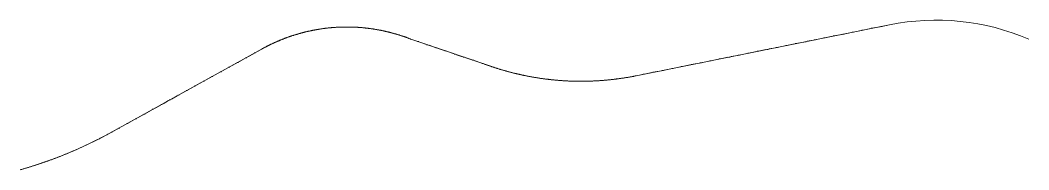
# Model space of a CAD drawing. Header units: metres. Extents: x 549578 to 552528, y 1838214 to 1839864.
# Drawn here: x 549578 to 550155, y 1838214 to 1838300 of the extents above; entities that cross this region are included whole.
import ezdxf

# ---------------------------------------------------------------- set-up
doc = ezdxf.new("R2010")
doc.units = ezdxf.units.M
doc.header["$LTSCALE"] = 0.72
doc.linetypes.add('DOT_DASHED', pattern=[7.7, 5, -1.2, 0.3, -1.2])
doc.layers.add('1', color=7, linetype='Continuous', lineweight=13)
doc.layers.add('22', color=7, linetype='DOT_DASHED', lineweight=13)

msp = doc.modelspace()

# ---------------------------------------------------------------- linework, layer by layer
at = {"layer": '1'}
for p, q in [((549930.82, 1838268.07), (550075.62, 1838297.24)), ((549801.82, 1838289.07), (549847.61, 1838273.47)), ((549631.08, 1838235.96), (549716.82, 1838283.46))]:
    msp.add_line(p, q, dxfattribs=at)
for centre, radius, start, end in [((549765.28, 1838195.98), 100, 68.56842, 118.98519), ((550102.28, 1838164.9), 135, 66.8634, 101.39064), ((549899.22, 1838424.91), 160, 251.18175, 281.39064), ((549509.93, 1838454.65), 250, 285.90857, 298.98519)]:
    msp.add_arc(centre, radius, start, end, dxfattribs=at)
at = {"layer": '22'}
for points in [[(549733.09, 1838290.66), (549733.36, 1838290.75), (549733.63, 1838290.84), (549733.9, 1838290.93), (549734.17, 1838291.02), (549734.44, 1838291.11), (549734.71, 1838291.2), (549734.98, 1838291.28), (549735.25, 1838291.37), (549735.52, 1838291.45), (549735.79, 1838291.54), (549736.06, 1838291.62), (549736.33, 1838291.7), (549736.6, 1838291.78), (549736.87, 1838291.86), (549737.14, 1838291.94), (549737.41, 1838292.02), (549737.68, 1838292.1), (549737.95, 1838292.18), (549738.23, 1838292.26), (549738.5, 1838292.33), (549738.77, 1838292.41), (549739.04, 1838292.48), (549739.32, 1838292.56), (549739.59, 1838292.63), (549739.86, 1838292.7), (549740.14, 1838292.77), (549740.41, 1838292.84), (549740.69, 1838292.91), (549740.96, 1838292.98), (549741.23, 1838293.05), (549741.51, 1838293.12), (549741.78, 1838293.18), (549742.06, 1838293.25), (549742.33, 1838293.32), (549742.61, 1838293.38), (549742.89, 1838293.44), (549743.16, 1838293.51), (549743.44, 1838293.57), (549743.71, 1838293.63), (549743.99, 1838293.69), (549744.27, 1838293.75), (549744.54, 1838293.81), (549744.82, 1838293.87), (549745.1, 1838293.93), (549745.37, 1838293.98), (549745.65, 1838294.04), (549745.93, 1838294.09), (549746.21, 1838294.15), (549746.48, 1838294.2), (549746.76, 1838294.25), (549747.04, 1838294.31), (549747.32, 1838294.36), (549747.6, 1838294.41), (549747.87, 1838294.46), (549748.15, 1838294.51), (549748.43, 1838294.55), (549748.71, 1838294.6), (549748.99, 1838294.65), (549749.27, 1838294.69), (549749.55, 1838294.74), (549749.83, 1838294.78), (549750.11, 1838294.83), (549750.39, 1838294.87), (549750.67, 1838294.91), (549750.95, 1838294.95), (549751.23, 1838294.99), (549751.51, 1838295.03), (549751.79, 1838295.07), (549752.07, 1838295.11), (549752.35, 1838295.14), (549752.63, 1838295.18), (549752.91, 1838295.22), (549753.19, 1838295.25), (549753.47, 1838295.28), (549753.75, 1838295.32), (549754.03, 1838295.35), (549754.31, 1838295.38), (549754.59, 1838295.41), (549754.87, 1838295.44), (549755.16, 1838295.47), (549755.44, 1838295.5), (549755.72, 1838295.53), (549756, 1838295.55), (549756.28, 1838295.58), (549756.56, 1838295.6), (549756.85, 1838295.63), (549757.13, 1838295.65), (549757.41, 1838295.67), (549757.69, 1838295.7), (549757.97, 1838295.72), (549758.26, 1838295.74), (549758.54, 1838295.76), (549758.82, 1838295.78), (549759.1, 1838295.79), (549759.39, 1838295.81), (549759.67, 1838295.83)], [(549759.67, 1838295.83), (549759.95, 1838295.84), (549760.23, 1838295.86), (549760.51, 1838295.87), (549760.8, 1838295.88), (549761.08, 1838295.9), (549761.36, 1838295.91), (549761.65, 1838295.92), (549761.93, 1838295.93), (549762.21, 1838295.94), (549762.49, 1838295.95), (549762.78, 1838295.95), (549763.06, 1838295.96), (549763.34, 1838295.97), (549763.62, 1838295.97), (549763.91, 1838295.97), (549764.19, 1838295.98), (549764.47, 1838295.98), (549764.76, 1838295.98), (549765.04, 1838295.98), (549765.32, 1838295.98), (549765.6, 1838295.98), (549765.89, 1838295.98), (549766.17, 1838295.98), (549766.45, 1838295.98), (549766.74, 1838295.97), (549767.02, 1838295.97), (549767.3, 1838295.96), (549767.58, 1838295.96), (549767.87, 1838295.95), (549768.15, 1838295.94), (549768.43, 1838295.93), (549768.71, 1838295.93), (549769, 1838295.92), (549769.28, 1838295.9), (549769.56, 1838295.89), (549769.85, 1838295.88), (549770.13, 1838295.87), (549770.41, 1838295.85), (549770.69, 1838295.84), (549770.97, 1838295.82), (549771.26, 1838295.81), (549771.54, 1838295.79), (549771.82, 1838295.77), (549772.1, 1838295.75), (549772.39, 1838295.73), (549772.67, 1838295.71), (549772.95, 1838295.69), (549773.23, 1838295.67), (549773.51, 1838295.65), (549773.8, 1838295.62), (549774.08, 1838295.6), (549774.36, 1838295.57), (549774.64, 1838295.55), (549774.92, 1838295.52), (549775.2, 1838295.49), (549775.49, 1838295.46), (549775.77, 1838295.43), (549776.05, 1838295.4), (549776.33, 1838295.37), (549776.61, 1838295.34), (549776.89, 1838295.31), (549777.17, 1838295.27), (549777.45, 1838295.24), (549777.73, 1838295.21), (549778.01, 1838295.17), (549778.3, 1838295.13), (549778.58, 1838295.1), (549778.86, 1838295.06), (549779.14, 1838295.02), (549779.42, 1838294.98), (549779.7, 1838294.94), (549779.98, 1838294.9), (549780.26, 1838294.86), (549780.53, 1838294.81), (549780.81, 1838294.77), (549781.09, 1838294.73), (549781.37, 1838294.68), (549781.65, 1838294.64), (549781.93, 1838294.59), (549782.21, 1838294.54), (549782.49, 1838294.49), (549782.77, 1838294.44), (549783.05, 1838294.39), (549783.32, 1838294.34), (549783.6, 1838294.29), (549783.88, 1838294.24), (549784.16, 1838294.19), (549784.44, 1838294.13), (549784.71, 1838294.08), (549784.99, 1838294.02), (549785.27, 1838293.97), (549785.54, 1838293.91), (549785.82, 1838293.85), (549786.1, 1838293.79), (549786.37, 1838293.73), (549786.65, 1838293.67)], [(549912.84, 1838265.49), (549913.2, 1838265.53), (549913.55, 1838265.56), (549913.91, 1838265.59), (549914.26, 1838265.62), (549914.62, 1838265.66), (549914.98, 1838265.69), (549915.33, 1838265.73), (549915.69, 1838265.76), (549916.04, 1838265.8), (549916.4, 1838265.84), (549916.76, 1838265.88), (549917.11, 1838265.92), (549917.47, 1838265.96), (549917.82, 1838266), (549918.18, 1838266.04), (549918.53, 1838266.08), (549918.89, 1838266.13), (549919.24, 1838266.17), (549919.6, 1838266.22), (549919.95, 1838266.26), (549920.31, 1838266.31), (549920.66, 1838266.36), (549921.02, 1838266.41), (549921.37, 1838266.45), (549921.72, 1838266.5), (549922.08, 1838266.56), (549922.43, 1838266.61), (549922.79, 1838266.66), (549923.14, 1838266.71), (549923.49, 1838266.77), (549923.85, 1838266.82), (549924.2, 1838266.88), (549924.55, 1838266.93), (549924.91, 1838266.99), (549925.26, 1838267.05), (549925.61, 1838267.11), (549925.97, 1838267.17), (549926.32, 1838267.23), (549926.67, 1838267.29), (549927.02, 1838267.35), (549927.38, 1838267.41), (549927.73, 1838267.47), (549928.08, 1838267.54), (549928.43, 1838267.6), (549928.78, 1838267.67), (549929.14, 1838267.74), (549929.49, 1838267.8), (549929.84, 1838267.87), (549930.19, 1838267.94), (549930.54, 1838268.01), (549930.82, 1838268.07), (550075.62, 1838297.24)], [(549618.54, 1838229.47), (549618.94, 1838229.66), (549619.34, 1838229.86), (549619.74, 1838230.05), (549620.15, 1838230.25), (549620.55, 1838230.45), (549620.95, 1838230.65), (549621.35, 1838230.85), (549621.75, 1838231.04), (549622.15, 1838231.25), (549622.55, 1838231.45), (549622.95, 1838231.65), (549623.35, 1838231.85), (549623.74, 1838232.05), (549624.14, 1838232.26), (549624.54, 1838232.46), (549624.94, 1838232.67), (549625.33, 1838232.87), (549625.73, 1838233.08), (549626.13, 1838233.29), (549626.52, 1838233.5), (549626.92, 1838233.71), (549627.31, 1838233.91), (549627.71, 1838234.13), (549628.1, 1838234.34), (549628.5, 1838234.55), (549628.89, 1838234.76), (549629.28, 1838234.97), (549629.67, 1838235.19), (549630.07, 1838235.4), (549630.46, 1838235.62), (549630.85, 1838235.83), (549631.08, 1838235.96), (549716.82, 1838283.46), (549717.07, 1838283.6), (549717.32, 1838283.73), (549717.57, 1838283.87), (549717.82, 1838284), (549718.06, 1838284.14), (549718.31, 1838284.27), (549718.56, 1838284.4), (549718.81, 1838284.53), (549719.06, 1838284.66), (549719.32, 1838284.79), (549719.57, 1838284.92), (549719.82, 1838285.05), (549720.07, 1838285.18), (549720.32, 1838285.31), (549720.58, 1838285.44), (549720.83, 1838285.56), (549721.08, 1838285.69), (549721.34, 1838285.81), (549721.59, 1838285.94), (549721.85, 1838286.06), (549722.1, 1838286.18), (549722.36, 1838286.3), (549722.61, 1838286.42), (549722.87, 1838286.54), (549723.12, 1838286.66), (549723.38, 1838286.78), (549723.64, 1838286.9), (549723.89, 1838287.02), (549724.15, 1838287.14), (549724.41, 1838287.25), (549724.67, 1838287.37), (549724.93, 1838287.48), (549725.19, 1838287.59), (549725.45, 1838287.71), (549725.71, 1838287.82), (549725.97, 1838287.93), (549726.23, 1838288.04), (549726.49, 1838288.15), (549726.75, 1838288.26), (549727.01, 1838288.37), (549727.27, 1838288.48), (549727.53, 1838288.59), (549727.79, 1838288.69), (549728.06, 1838288.8), (549728.32, 1838288.9), (549728.58, 1838289.01), (549728.84, 1838289.11), (549729.11, 1838289.21), (549729.37, 1838289.31), (549729.64, 1838289.42), (549729.9, 1838289.52), (549730.17, 1838289.62), (549730.43, 1838289.71), (549730.7, 1838289.81), (549730.96, 1838289.91), (549731.23, 1838290.01), (549731.49, 1838290.1), (549731.76, 1838290.2), (549732.03, 1838290.29), (549732.29, 1838290.39), (549732.56, 1838290.48), (549732.83, 1838290.57), (549733.09, 1838290.66)], [(549786.65, 1838293.67), (549786.93, 1838293.61), (549787.2, 1838293.55), (549787.48, 1838293.49), (549787.75, 1838293.43), (549788.03, 1838293.36), (549788.31, 1838293.3), (549788.58, 1838293.23), (549788.86, 1838293.17), (549789.13, 1838293.1), (549789.41, 1838293.03), (549789.68, 1838292.96), (549789.95, 1838292.89), (549790.23, 1838292.82), (549790.5, 1838292.75), (549790.78, 1838292.68), (549791.05, 1838292.61), (549791.32, 1838292.53), (549791.59, 1838292.46), (549791.87, 1838292.39), (549792.14, 1838292.31), (549792.41, 1838292.23), (549792.68, 1838292.16), (549792.96, 1838292.08), (549793.23, 1838292), (549793.5, 1838291.92), (549793.77, 1838291.84), (549794.04, 1838291.76), (549794.31, 1838291.68), (549794.58, 1838291.59), (549794.85, 1838291.51), (549795.12, 1838291.43), (549795.39, 1838291.34), (549795.66, 1838291.26), (549795.93, 1838291.17), (549796.2, 1838291.08), (549796.47, 1838291), (549796.74, 1838290.91), (549797.01, 1838290.82), (549797.28, 1838290.73), (549797.54, 1838290.64), (549797.81, 1838290.55), (549798.08, 1838290.45), (549798.35, 1838290.36), (549798.61, 1838290.27), (549798.88, 1838290.17), (549799.14, 1838290.08), (549799.41, 1838289.98), (549799.68, 1838289.88), (549799.94, 1838289.79), (549800.21, 1838289.69), (549800.47, 1838289.59), (549800.74, 1838289.49), (549801, 1838289.39), (549801.27, 1838289.29), (549801.53, 1838289.18), (549801.79, 1838289.08), (549801.82, 1838289.07), (549847.61, 1838273.47), (549847.95, 1838273.35), (549848.29, 1838273.24), (549848.62, 1838273.12), (549848.96, 1838273.01), (549849.3, 1838272.9), (549849.64, 1838272.79), (549849.98, 1838272.68), (549850.32, 1838272.57), (549850.67, 1838272.46), (549851.01, 1838272.35), (549851.35, 1838272.24), (549851.69, 1838272.14), (549852.03, 1838272.03), (549852.37, 1838271.93), (549852.72, 1838271.82), (549853.06, 1838271.72), (549853.4, 1838271.61), (549853.74, 1838271.51), (549854.09, 1838271.41), (549854.43, 1838271.31), (549854.77, 1838271.21), (549855.12, 1838271.11), (549855.46, 1838271.01), (549855.81, 1838270.92), (549856.15, 1838270.82), (549856.49, 1838270.72), (549856.84, 1838270.63), (549857.18, 1838270.53), (549857.53, 1838270.44), (549857.88, 1838270.35), (549858.22, 1838270.26), (549858.57, 1838270.16), (549858.91, 1838270.07), (549859.26, 1838269.98), (549859.61, 1838269.89), (549859.95, 1838269.81), (549860.3, 1838269.72), (549860.65, 1838269.63)], [(549860.65, 1838269.63), (549860.99, 1838269.55), (549861.34, 1838269.46), (549861.69, 1838269.38), (549862.04, 1838269.29), (549862.39, 1838269.21), (549862.73, 1838269.13), (549863.08, 1838269.05), (549863.43, 1838268.97), (549863.78, 1838268.89), (549864.13, 1838268.81), (549864.48, 1838268.73), (549864.83, 1838268.65), (549865.18, 1838268.58), (549865.53, 1838268.5), (549865.88, 1838268.43), (549866.23, 1838268.35), (549866.58, 1838268.28), (549866.93, 1838268.21), (549867.28, 1838268.13), (549867.63, 1838268.06), (549867.98, 1838267.99), (549868.33, 1838267.92), (549868.68, 1838267.86), (549869.03, 1838267.79), (549869.38, 1838267.72), (549869.73, 1838267.65), (549870.09, 1838267.59), (549870.44, 1838267.52), (549870.79, 1838267.46), (549871.14, 1838267.4), (549871.49, 1838267.33), (549871.85, 1838267.27), (549872.2, 1838267.21), (549872.55, 1838267.15), (549872.91, 1838267.09), (549873.26, 1838267.03), (549873.61, 1838266.98), (549873.96, 1838266.92), (549874.32, 1838266.86), (549874.67, 1838266.81), (549875.02, 1838266.75), (549875.38, 1838266.7), (549875.73, 1838266.65), (549876.09, 1838266.59), (549876.44, 1838266.54), (549876.79, 1838266.49), (549877.15, 1838266.44), (549877.5, 1838266.39), (549877.86, 1838266.35), (549878.21, 1838266.3), (549878.57, 1838266.25), (549878.92, 1838266.21), (549879.28, 1838266.16), (549879.63, 1838266.12), (549879.99, 1838266.07), (549880.34, 1838266.03), (549880.7, 1838265.99), (549881.05, 1838265.95), (549881.41, 1838265.91), (549881.76, 1838265.87), (549882.12, 1838265.83), (549882.48, 1838265.79), (549882.83, 1838265.76), (549883.19, 1838265.72), (549883.54, 1838265.68), (549883.9, 1838265.65), (549884.26, 1838265.61), (549884.61, 1838265.58), (549884.97, 1838265.55), (549885.32, 1838265.52), (549885.68, 1838265.49), (549886.04, 1838265.46), (549886.39, 1838265.43), (549886.75, 1838265.4), (549887.11, 1838265.37), (549887.46, 1838265.35), (549887.82, 1838265.32), (549888.18, 1838265.3), (549888.53, 1838265.27), (549888.89, 1838265.25), (549889.25, 1838265.22), (549889.61, 1838265.2), (549889.96, 1838265.18), (549890.32, 1838265.16), (549890.68, 1838265.14), (549891.03, 1838265.12), (549891.39, 1838265.11), (549891.75, 1838265.09), (549892.11, 1838265.07), (549892.46, 1838265.06), (549892.82, 1838265.04), (549893.18, 1838265.03), (549893.54, 1838265.01), (549893.89, 1838265), (549894.25, 1838264.99), (549894.61, 1838264.98)], [(549894.61, 1838264.98), (549894.97, 1838264.97), (549895.32, 1838264.96), (549895.68, 1838264.95), (549896.04, 1838264.95), (549896.4, 1838264.94), (549896.76, 1838264.93), (549897.11, 1838264.93), (549897.47, 1838264.92), (549897.83, 1838264.92), (549898.19, 1838264.92), (549898.54, 1838264.92), (549898.9, 1838264.91), (549899.26, 1838264.91), (549899.62, 1838264.91), (549899.98, 1838264.92), (549900.33, 1838264.92), (549900.69, 1838264.92), (549901.05, 1838264.92), (549901.41, 1838264.93), (549901.76, 1838264.93), (549902.12, 1838264.94), (549902.48, 1838264.95), (549902.84, 1838264.95), (549903.2, 1838264.96), (549903.55, 1838264.97), (549903.91, 1838264.98), (549904.27, 1838264.99), (549904.63, 1838265.01), (549904.98, 1838265.02), (549905.34, 1838265.03), (549905.7, 1838265.05), (549906.06, 1838265.06), (549906.41, 1838265.08), (549906.77, 1838265.09), (549907.13, 1838265.11), (549907.49, 1838265.13), (549907.84, 1838265.15), (549908.2, 1838265.17), (549908.56, 1838265.19), (549908.91, 1838265.21), (549909.27, 1838265.23), (549909.63, 1838265.25), (549909.99, 1838265.28), (549910.34, 1838265.3), (549910.7, 1838265.33), (549911.06, 1838265.35), (549911.41, 1838265.38), (549911.77, 1838265.41), (549912.13, 1838265.44), (549912.48, 1838265.46), (549912.84, 1838265.49)], [(549578.46, 1838214.22), (549578.89, 1838214.34), (549579.32, 1838214.47), (549579.75, 1838214.59), (549580.18, 1838214.72), (549580.61, 1838214.84), (549581.04, 1838214.97), (549581.46, 1838215.1), (549581.89, 1838215.23), (549582.32, 1838215.36), (549582.75, 1838215.49), (549583.18, 1838215.62), (549583.6, 1838215.75), (549584.03, 1838215.88), (549584.46, 1838216.01), (549584.89, 1838216.15), (549585.31, 1838216.28), (549585.74, 1838216.42), (549586.16, 1838216.55), (549586.59, 1838216.69), (549587.02, 1838216.83), (549587.44, 1838216.96), (549587.87, 1838217.1), (549588.29, 1838217.24), (549588.71, 1838217.38), (549589.14, 1838217.52), (549589.56, 1838217.67), (549589.99, 1838217.81), (549590.41, 1838217.95), (549590.83, 1838218.1), (549591.26, 1838218.24), (549591.68, 1838218.39), (549592.1, 1838218.53), (549592.52, 1838218.68), (549592.95, 1838218.83), (549593.37, 1838218.98), (549593.79, 1838219.13), (549594.21, 1838219.28), (549594.63, 1838219.43), (549595.05, 1838219.58), (549595.47, 1838219.74), (549595.89, 1838219.89), (549596.31, 1838220.04), (549596.73, 1838220.2), (549597.15, 1838220.35), (549597.57, 1838220.51), (549597.99, 1838220.67), (549598.41, 1838220.82), (549598.83, 1838220.98), (549599.24, 1838221.14), (549599.66, 1838221.3), (549600.08, 1838221.46), (549600.5, 1838221.63), (549600.91, 1838221.79), (549601.33, 1838221.95), (549601.74, 1838222.11), (549602.16, 1838222.28), (549602.58, 1838222.44), (549602.99, 1838222.61), (549603.41, 1838222.78), (549603.82, 1838222.95), (549604.23, 1838223.11), (549604.65, 1838223.28), (549605.06, 1838223.45), (549605.48, 1838223.62), (549605.89, 1838223.79), (549606.3, 1838223.97), (549606.71, 1838224.14), (549607.13, 1838224.31), (549607.54, 1838224.49), (549607.95, 1838224.66), (549608.36, 1838224.84), (549608.77, 1838225.01), (549609.18, 1838225.19), (549609.59, 1838225.37), (549610, 1838225.55), (549610.41, 1838225.73), (549610.82, 1838225.91), (549611.23, 1838226.09), (549611.64, 1838226.27), (549612.05, 1838226.45), (549612.46, 1838226.63), (549612.86, 1838226.82), (549613.27, 1838227), (549613.68, 1838227.19), (549614.09, 1838227.37), (549614.49, 1838227.56), (549614.9, 1838227.75), (549615.3, 1838227.94), (549615.71, 1838228.13), (549616.11, 1838228.31), (549616.52, 1838228.51), (549616.92, 1838228.7), (549617.33, 1838228.89), (549617.73, 1838229.08), (549618.13, 1838229.27), (549618.54, 1838229.47)]]:
    msp.add_lwpolyline(points, dxfattribs=at)

doc.saveas('drawing.dxf')
